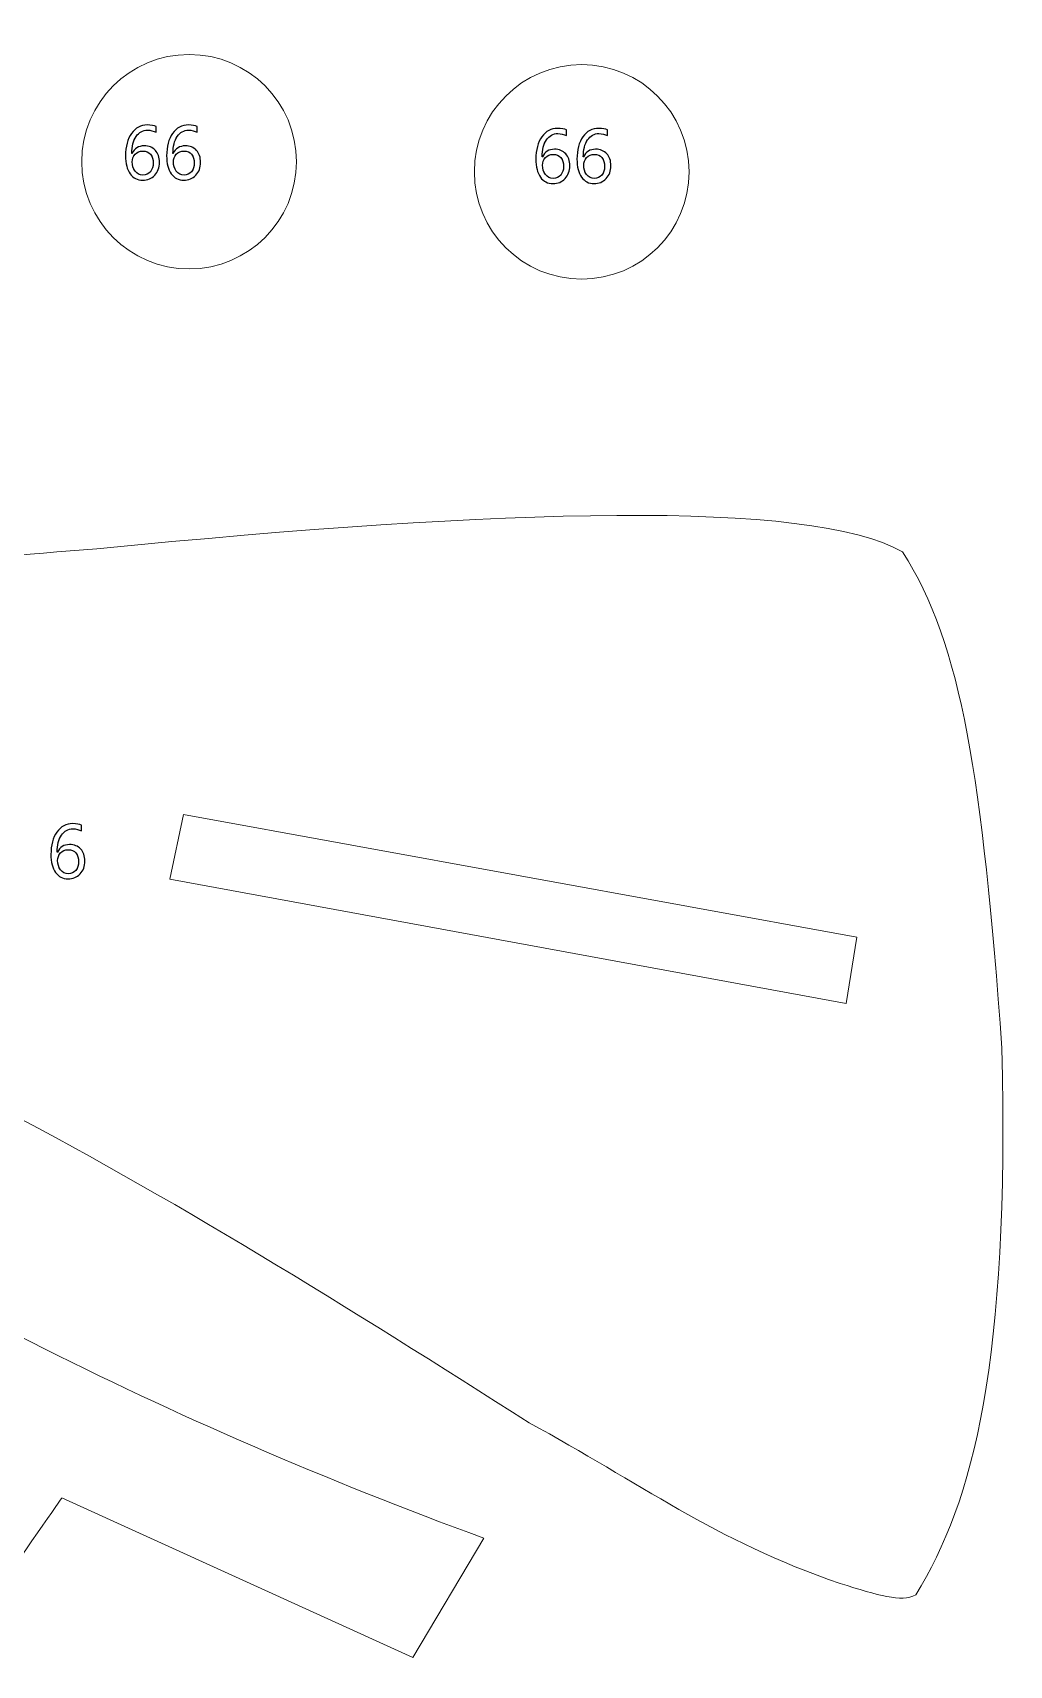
# Model space of a CAD drawing. Header units: centimetres. Extents: x -19.4 to 19.9, y -26.5 to 22.7.
# Drawn here: x 14.24 to 19.66, y -11.9 to -2.84 of the extents above; entities that cross this region are included whole.
import ezdxf

# ---------------------------------------------------------------- set-up
doc = ezdxf.new("R2010")
doc.units = ezdxf.units.CM
doc.header["$MEASUREMENT"] = 0
doc.layers.add('Camada 1', color=7, linetype='Continuous')

msp = doc.modelspace()

# ---------------------------------------------------------------- linework, layer by layer
at = {"layer": 'Camada 1', "color": 7, "lineweight": 9}
for centre in [(15.10721, -3.55628), (17.28577, -3.61282)]:
    msp.add_ellipse(centre, major_axis=(0.5957, 0), ratio=0.9988249, dxfattribs=at)
for points, knots in [([(7.19645, -11.39078), (7.17834, -11.4777), (7.15261, -11.53528), (7.10658, -11.64964), (7.10658, -11.64964), (7.00426, -11.94824), (6.9458, -12.1205), (7.2625, -12.23736), (7.2625, -12.23736), (7.42524, -12.2847), (7.56222, -12.33634), (7.67792, -12.39158), (7.67792, -12.39158), (8.25612, -12.63074), (8.28379, -13.49284), (8.06222, -14.07244), (8.06222, -14.07244), (7.90312, -14.33174), (8.12985, -14.64468), (8.34635, -14.5721), (8.34635, -14.5721), (8.34635, -14.5721), (10.51261, -13.85516), (10.51261, -13.85516), (10.51261, -13.85516), (10.45027, -13.62004), (10.3866, -13.39248), (10.30282, -13.1574), (10.30282, -13.1574), (10.30282, -13.1574), (9.75943, -13.37982), (9.75943, -13.37982), (9.75943, -13.37982), (9.75943, -13.37982), (9.65196, -13.0734), (9.65196, -13.0734), (9.65196, -13.0734), (9.65196, -13.0734), (10.19293, -12.83964), (10.19293, -12.83964), (10.19293, -12.83964), (10.07545, -12.58512), (9.97469, -12.34292), (9.8446, -12.10114), (9.8446, -12.10114), (9.8446, -12.10114), (9.28561, -12.41004), (9.28561, -12.41004), (9.28561, -12.41004), (9.28561, -12.41004), (9.11823, -12.13246), (9.11823, -12.13246), (9.11823, -12.13246), (9.11823, -12.13246), (9.67372, -11.81196), (9.67372, -11.81196), (9.67372, -11.81196), (9.54626, -11.59628), (9.42556, -11.4123), (9.2911, -11.21652), (9.2911, -11.21652), (9.2911, -11.21652), (8.7758, -11.55694), (8.7758, -11.55694), (8.7758, -11.55694), (8.7758, -11.55694), (8.59966, -11.28924), (8.59966, -11.28924), (8.59966, -11.28924), (8.59966, -11.28924), (9.08363, -10.9607), (9.08363, -10.9607), (9.08363, -10.9607), (8.93983, -10.76064), (8.80629, -10.5467), (8.67396, -10.342), (8.67396, -10.342), (8.67396, -10.342), (8.14573, -10.66632), (8.14573, -10.66632), (8.14573, -10.66632), (8.14573, -10.66632), (8.00262, -10.38486), (8.00262, -10.38486), (8.00262, -10.38486), (8.00262, -10.38486), (8.52443, -10.04256), (8.52443, -10.04256), (8.52443, -10.04256), (8.0212, -9.0515), (8.70751, -8.2985), (9.46802, -8.13704), (9.46802, -8.13704), (11.09261, -7.8101), (12.4897, -7.95706), (13.98482, -8.7694), (13.98482, -8.7694), (14.99996, -9.29474), (16.00137, -9.92246), (16.99467, -10.55402), (16.99467, -10.55402), (17.6037, -10.88394), (18.02344, -11.20762), (18.71948, -11.44536), (18.71948, -11.44536), (18.93572, -11.51192), (19.05844, -11.5514), (19.13972, -11.50868), (19.13972, -11.50868), (19.46327, -10.98524), (19.65925, -10.21248), (19.61815, -8.4746), (19.61815, -8.4746), (19.50839, -6.9784), (19.39746, -6.24118), (19.06685, -5.72082), (19.06685, -5.72082), (18.54663, -5.42754), (16.84974, -5.4812), (14.59497, -5.70444), (14.59497, -5.70444), (13.02089, -5.8212), (11.37442, -6.12376), (9.63661, -6.09544), (9.63661, -6.09544), (8.8524, -6.07016), (8.2565, -5.0562), (7.49029, -3.89738), (7.49029, -3.89738), (7.07465, -3.96578), (6.73533, -3.89846), (6.51279, -3.7086), (6.51279, -3.7086), (6.29751, -3.49826), (6.17681, -3.24938), (6.18123, -2.95512), (6.18123, -2.95512), (6.18213, -2.87114), (6.12349, -2.8403), (6.03036, -2.87408), (6.03036, -2.87408), (4.90413, -3.1053), (3.83605, -3.23604), (2.85293, -3.22862), (2.85293, -3.22862), (2.85293, -3.22862), (2.20467, -3.24034), (2.20467, -3.24034), (2.20467, -3.24034), (1.31001, -3.25706), (0.76008, -3.42442), (0.61744, -3.98142), (0.61744, -3.98142), (0.5844, -4.14354), (0.59169, -5.23704), (0.59013, -5.44748), (0.59013, -5.44748), (0.59013, -5.44748), (0.59369, -7.65022), (0.59369, -7.65022), (0.59369, -7.65022), (0.59369, -7.65022), (2.63687, -7.653), (2.63687, -7.653), (2.63687, -7.653), (2.63687, -7.653), (2.63373, -7.97834), (2.63373, -7.97834), (2.63373, -7.97834), (2.63373, -7.97834), (0.59327, -7.98396), (0.59327, -7.98396), (0.59327, -7.98396), (0.59327, -7.98396), (0.6027, -10.72576), (0.6027, -10.72576), (0.6027, -10.72576), (0.6027, -10.72576), (1.1918, -10.78494), (1.1918, -10.78494), (1.1918, -10.78494), (1.1918, -10.78494), (1.47828, -9.17798), (1.47828, -9.17798), (1.47828, -9.17798), (1.47828, -9.17798), (3.30648, -9.44822), (3.30648, -9.44822), (3.30648, -9.44822), (3.30648, -9.44822), (3.00578, -10.99664), (3.00578, -10.99664), (3.00578, -10.99664), (3.00578, -10.99664), (3.96695, -11.09554), (3.96695, -11.09554), (3.96695, -11.09554), (3.97141, -10.7116), (4.01579, -10.34626), (4.11147, -10.00816), (4.11147, -10.00816), (4.24042, -9.56108), (4.39908, -9.2238), (4.63538, -9.14708), (4.63538, -9.14708), (4.63538, -9.14708), (6.56322, -9.14732), (6.56322, -9.14732), (6.56322, -9.14732), (6.70063, -9.15452), (6.76234, -9.3749), (6.71689, -9.719), (6.71689, -9.719), (6.68061, -10.09176), (6.42141, -10.4), (6.28219, -10.7906), (6.28219, -10.7906), (6.19002, -11.04918), (6.21334, -11.09912), (6.41761, -11.09774), (6.41761, -11.09774), (6.41761, -11.09774), (7.05509, -11.09466), (7.05509, -11.09466), (7.05509, -11.09466), (7.14054, -11.12192), (7.21906, -11.23272), (7.19645, -11.39078)], [0, 0, 0, 0, 0.0172414, 0.0172414, 0.0172414, 0.0172414, 0.0344828, 0.0344828, 0.0344828, 0.0344828, 0.0517241, 0.0517241, 0.0517241, 0.0517241, 0.0689655, 0.0689655, 0.0689655, 0.0689655, 0.0862069, 0.0862069, 0.0862069, 0.0862069, 0.1034483, 0.1034483, 0.1034483, 0.1034483, 0.1206897, 0.1206897, 0.1206897, 0.1206897, 0.137931, 0.137931, 0.137931, 0.137931, 0.1551724, 0.1551724, 0.1551724, 0.1551724, 0.1724138, 0.1724138, 0.1724138, 0.1724138, 0.1896552, 0.1896552, 0.1896552, 0.1896552, 0.2068966, 0.2068966, 0.2068966, 0.2068966, 0.2241379, 0.2241379, 0.2241379, 0.2241379, 0.2413793, 0.2413793, 0.2413793, 0.2413793, 0.2586207, 0.2586207, 0.2586207, 0.2586207, 0.2758621, 0.2758621, 0.2758621, 0.2758621, 0.2931034, 0.2931034, 0.2931034, 0.2931035, 0.3103448, 0.3103448, 0.3103448, 0.3103448, 0.3275862, 0.3275862, 0.3275862, 0.3275862, 0.3448276, 0.3448276, 0.3448276, 0.3448276, 0.362069, 0.362069, 0.362069, 0.362069, 0.3793103, 0.3793103, 0.3793103, 0.3793104, 0.3965517, 0.3965517, 0.3965517, 0.3965517, 0.4137931, 0.4137931, 0.4137931, 0.4137931, 0.4310345, 0.4310345, 0.4310345, 0.4310345, 0.4482759, 0.4482759, 0.4482759, 0.4482759, 0.4655172, 0.4655172, 0.4655172, 0.4655173, 0.4827586, 0.4827586, 0.4827586, 0.4827586, 0.5, 0.5, 0.5, 0.5, 0.5172414, 0.5172414, 0.5172414, 0.5172414, 0.5344828, 0.5344828, 0.5344828, 0.5344828, 0.5517241, 0.5517241, 0.5517241, 0.5517241, 0.5689655, 0.5689655, 0.5689655, 0.5689655, 0.5862069, 0.5862069, 0.5862069, 0.5862069, 0.6034483, 0.6034483, 0.6034483, 0.6034483, 0.6206897, 0.6206897, 0.6206897, 0.6206897, 0.637931, 0.637931, 0.637931, 0.637931, 0.6551724, 0.6551724, 0.6551724, 0.6551724, 0.6724138, 0.6724138, 0.6724138, 0.6724138, 0.6896552, 0.6896552, 0.6896552, 0.6896552, 0.7068966, 0.7068966, 0.7068966, 0.7068966, 0.7241379, 0.7241379, 0.7241379, 0.7241379, 0.7413793, 0.7413793, 0.7413793, 0.7413793, 0.7586207, 0.7586207, 0.7586207, 0.7586207, 0.7758621, 0.7758621, 0.7758621, 0.7758621, 0.7931034, 0.7931034, 0.7931034, 0.7931035, 0.8103448, 0.8103448, 0.8103448, 0.8103448, 0.8275862, 0.8275862, 0.8275862, 0.8275862, 0.8448276, 0.8448276, 0.8448276, 0.8448276, 0.862069, 0.862069, 0.862069, 0.862069, 0.8793103, 0.8793103, 0.8793103, 0.8793104, 0.8965517, 0.8965517, 0.8965517, 0.8965517, 0.9137931, 0.9137931, 0.9137931, 0.9137931, 0.9310345, 0.9310345, 0.9310345, 0.9310345, 0.9482759, 0.9482759, 0.9482759, 0.9482759, 0.9655172, 0.9655172, 0.9655172, 0.9655173, 1, 1, 1, 1]), ([(18.81266, -7.85978), (18.81266, -7.85978), (18.75271, -8.227), (18.75271, -8.227), (18.75271, -8.227), (18.75271, -8.227), (14.99983, -7.53738), (14.99983, -7.53738), (14.99983, -7.53738), (14.99983, -7.53738), (15.076, -7.17813), (15.076, -7.17813), (15.076, -7.17813), (15.076, -7.17813), (18.81266, -7.85978), (18.81266, -7.85978)], [0, 0, 0, 0, 0.2, 0.2, 0.2, 0.2, 0.4, 0.4, 0.4, 0.4, 0.6, 0.6, 0.6, 0.6, 1, 1, 1, 1]), ([(9.93121, -10.94648), (9.93121, -10.94648), (11.92697, -8.74734), (11.92697, -8.74734), (11.92697, -8.74734), (13.38951, -9.7434), (14.99683, -10.55588), (16.74211, -11.19342), (16.74211, -11.19342), (16.74211, -11.19342), (16.34909, -11.85574), (16.34909, -11.85574), (16.34909, -11.85574), (16.34909, -11.85574), (14.40107, -10.97), (14.40107, -10.97), (14.40107, -10.97), (14.40107, -10.97), (13.53987, -12.21242), (13.53987, -12.21242), (13.53987, -12.21242), (13.53987, -12.21242), (15.61777, -13.17442), (15.61777, -13.17442), (15.61777, -13.17442), (15.61777, -13.17442), (15.27133, -13.78306), (15.27133, -13.78306), (15.27133, -13.78306), (13.30771, -13.05998), (11.53683, -12.10334), (9.93121, -10.94648)], [0, 0, 0, 0, 0.1111111, 0.1111111, 0.1111111, 0.1111111, 0.2222222, 0.2222222, 0.2222222, 0.2222222, 0.3333333, 0.3333333, 0.3333333, 0.3333333, 0.4444444, 0.4444444, 0.4444444, 0.4444445, 0.5555556, 0.5555556, 0.5555556, 0.5555556, 0.6666667, 0.6666667, 0.6666667, 0.6666667, 0.7777778, 0.7777778, 0.7777778, 0.7777778, 1, 1, 1, 1])]:
    msp.add_open_spline(points, degree=3, knots=knots, dxfattribs=at)
at = {"layer": 'Camada 1', "color": 7}
for points, knots in [([(14.92447, -3.36093), (14.92447, -3.36093), (14.92447, -3.39303), (14.92447, -3.39303), (14.92447, -3.39303), (14.90916, -3.3852), (14.89308, -3.38125), (14.87614, -3.38125), (14.87614, -3.38125), (14.84989, -3.38125), (14.82887, -3.39296), (14.81306, -3.41639), (14.81306, -3.41639), (14.79733, -3.43981), (14.78943, -3.47121), (14.78943, -3.51051), (14.78943, -3.51051), (14.78943, -3.51051), (14.79027, -3.51051), (14.79027, -3.51051), (14.79027, -3.51051), (14.80403, -3.4825), (14.82661, -3.46846), (14.85801, -3.46846), (14.85801, -3.46846), (14.8839, -3.46846), (14.90443, -3.47678), (14.91975, -3.49336), (14.91975, -3.49336), (14.93506, -3.51001), (14.94268, -3.53224), (14.94268, -3.56011), (14.94268, -3.56011), (14.94268, -3.58918), (14.93393, -3.61296), (14.91643, -3.63137), (14.91643, -3.63137), (14.89893, -3.64979), (14.87671, -3.65896), (14.84975, -3.65896), (14.84975, -3.65896), (14.81998, -3.65896), (14.79662, -3.64711), (14.77969, -3.6234), (14.77969, -3.6234), (14.76276, -3.59969), (14.75429, -3.56639), (14.75429, -3.52349), (14.75429, -3.52349), (14.75429, -3.47149), (14.76537, -3.43), (14.78752, -3.39903), (14.78752, -3.39903), (14.80968, -3.36798), (14.83896, -3.35246), (14.8753, -3.35246), (14.8753, -3.35246), (14.89597, -3.35246), (14.91234, -3.35528), (14.92447, -3.36093)], [0, 0, 0, 0, 0.0625, 0.0625, 0.0625, 0.0625, 0.125, 0.125, 0.125, 0.125, 0.1875, 0.1875, 0.1875, 0.1875, 0.25, 0.25, 0.25, 0.25, 0.3125, 0.3125, 0.3125, 0.3125, 0.375, 0.375, 0.375, 0.375, 0.4375, 0.4375, 0.4375, 0.4375, 0.5, 0.5, 0.5, 0.5, 0.5625, 0.5625, 0.5625, 0.5625, 0.625, 0.625, 0.625, 0.625, 0.6875, 0.6875, 0.6875, 0.6875, 0.75, 0.75, 0.75, 0.75, 0.8125, 0.8125, 0.8125, 0.8125, 0.875, 0.875, 0.875, 0.875, 1, 1, 1, 1]), ([(15.15265, -3.36093), (15.15265, -3.36093), (15.15265, -3.39303), (15.15265, -3.39303), (15.15265, -3.39303), (15.13734, -3.3852), (15.12126, -3.38125), (15.10432, -3.38125), (15.10432, -3.38125), (15.07807, -3.38125), (15.05705, -3.39296), (15.04124, -3.41639), (15.04124, -3.41639), (15.02551, -3.43981), (15.01761, -3.47121), (15.01761, -3.51051), (15.01761, -3.51051), (15.01761, -3.51051), (15.01845, -3.51051), (15.01845, -3.51051), (15.01845, -3.51051), (15.03221, -3.4825), (15.05479, -3.46846), (15.08619, -3.46846), (15.08619, -3.46846), (15.11208, -3.46846), (15.13261, -3.47678), (15.14793, -3.49336), (15.14793, -3.49336), (15.16324, -3.51001), (15.17086, -3.53224), (15.17086, -3.56011), (15.17086, -3.56011), (15.17086, -3.58918), (15.16211, -3.61296), (15.14461, -3.63137), (15.14461, -3.63137), (15.12711, -3.64979), (15.10489, -3.65896), (15.07793, -3.65896), (15.07793, -3.65896), (15.04816, -3.65896), (15.0248, -3.64711), (15.00787, -3.6234), (15.00787, -3.6234), (14.99094, -3.59969), (14.98247, -3.56639), (14.98247, -3.52349), (14.98247, -3.52349), (14.98247, -3.47149), (14.99355, -3.43), (15.0157, -3.39903), (15.0157, -3.39903), (15.03786, -3.36798), (15.06714, -3.35246), (15.10348, -3.35246), (15.10348, -3.35246), (15.12415, -3.35246), (15.14052, -3.35528), (15.15265, -3.36093)], [0, 0, 0, 0, 0.0625, 0.0625, 0.0625, 0.0625, 0.125, 0.125, 0.125, 0.125, 0.1875, 0.1875, 0.1875, 0.1875, 0.25, 0.25, 0.25, 0.25, 0.3125, 0.3125, 0.3125, 0.3125, 0.375, 0.375, 0.375, 0.375, 0.4375, 0.4375, 0.4375, 0.4375, 0.5, 0.5, 0.5, 0.5, 0.5625, 0.5625, 0.5625, 0.5625, 0.625, 0.625, 0.625, 0.625, 0.6875, 0.6875, 0.6875, 0.6875, 0.75, 0.75, 0.75, 0.75, 0.8125, 0.8125, 0.8125, 0.8125, 0.875, 0.875, 0.875, 0.875, 1, 1, 1, 1]), ([(17.20169, -3.37975), (17.20169, -3.37975), (17.20169, -3.41185), (17.20169, -3.41185), (17.20169, -3.41185), (17.18638, -3.40402), (17.1703, -3.40007), (17.15336, -3.40007), (17.15336, -3.40007), (17.12711, -3.40007), (17.10609, -3.41178), (17.09028, -3.43521), (17.09028, -3.43521), (17.07455, -3.45863), (17.06665, -3.49003), (17.06665, -3.52933), (17.06665, -3.52933), (17.06665, -3.52933), (17.06749, -3.52933), (17.06749, -3.52933), (17.06749, -3.52933), (17.08125, -3.50132), (17.10383, -3.48728), (17.13523, -3.48728), (17.13523, -3.48728), (17.16112, -3.48728), (17.18165, -3.4956), (17.19697, -3.51218), (17.19697, -3.51218), (17.21228, -3.52883), (17.2199, -3.55106), (17.2199, -3.57893), (17.2199, -3.57893), (17.2199, -3.608), (17.21115, -3.63178), (17.19365, -3.65019), (17.19365, -3.65019), (17.17615, -3.66861), (17.15393, -3.67778), (17.12697, -3.67778), (17.12697, -3.67778), (17.0972, -3.67778), (17.07384, -3.66593), (17.05691, -3.64222), (17.05691, -3.64222), (17.03998, -3.61851), (17.03151, -3.58521), (17.03151, -3.54231), (17.03151, -3.54231), (17.03151, -3.49031), (17.04259, -3.44882), (17.06474, -3.41785), (17.06474, -3.41785), (17.0869, -3.3868), (17.11618, -3.37128), (17.15252, -3.37128), (17.15252, -3.37128), (17.17319, -3.37128), (17.18956, -3.3741), (17.20169, -3.37975)], [0, 0, 0, 0, 0.0625, 0.0625, 0.0625, 0.0625, 0.125, 0.125, 0.125, 0.125, 0.1875, 0.1875, 0.1875, 0.1875, 0.25, 0.25, 0.25, 0.25, 0.3125, 0.3125, 0.3125, 0.3125, 0.375, 0.375, 0.375, 0.375, 0.4375, 0.4375, 0.4375, 0.4375, 0.5, 0.5, 0.5, 0.5, 0.5625, 0.5625, 0.5625, 0.5625, 0.625, 0.625, 0.625, 0.625, 0.6875, 0.6875, 0.6875, 0.6875, 0.75, 0.75, 0.75, 0.75, 0.8125, 0.8125, 0.8125, 0.8125, 0.875, 0.875, 0.875, 0.875, 1, 1, 1, 1]), ([(17.42987, -3.37975), (17.42987, -3.37975), (17.42987, -3.41185), (17.42987, -3.41185), (17.42987, -3.41185), (17.41456, -3.40402), (17.39848, -3.40007), (17.38154, -3.40007), (17.38154, -3.40007), (17.35529, -3.40007), (17.33427, -3.41178), (17.31846, -3.43521), (17.31846, -3.43521), (17.30273, -3.45863), (17.29483, -3.49003), (17.29483, -3.52933), (17.29483, -3.52933), (17.29483, -3.52933), (17.29567, -3.52933), (17.29567, -3.52933), (17.29567, -3.52933), (17.30943, -3.50132), (17.33201, -3.48728), (17.36341, -3.48728), (17.36341, -3.48728), (17.3893, -3.48728), (17.40983, -3.4956), (17.42515, -3.51218), (17.42515, -3.51218), (17.44046, -3.52883), (17.44808, -3.55106), (17.44808, -3.57893), (17.44808, -3.57893), (17.44808, -3.608), (17.43933, -3.63178), (17.42183, -3.65019), (17.42183, -3.65019), (17.40433, -3.66861), (17.38211, -3.67778), (17.35515, -3.67778), (17.35515, -3.67778), (17.32538, -3.67778), (17.30202, -3.66593), (17.28509, -3.64222), (17.28509, -3.64222), (17.26816, -3.61851), (17.25969, -3.58521), (17.25969, -3.54231), (17.25969, -3.54231), (17.25969, -3.49031), (17.27077, -3.44882), (17.29292, -3.41785), (17.29292, -3.41785), (17.31508, -3.3868), (17.34436, -3.37128), (17.3807, -3.37128), (17.3807, -3.37128), (17.40137, -3.37128), (17.41774, -3.3741), (17.42987, -3.37975)], [0, 0, 0, 0, 0.0625, 0.0625, 0.0625, 0.0625, 0.125, 0.125, 0.125, 0.125, 0.1875, 0.1875, 0.1875, 0.1875, 0.25, 0.25, 0.25, 0.25, 0.3125, 0.3125, 0.3125, 0.3125, 0.375, 0.375, 0.375, 0.375, 0.4375, 0.4375, 0.4375, 0.4375, 0.5, 0.5, 0.5, 0.5, 0.5625, 0.5625, 0.5625, 0.5625, 0.625, 0.625, 0.625, 0.625, 0.6875, 0.6875, 0.6875, 0.6875, 0.75, 0.75, 0.75, 0.75, 0.8125, 0.8125, 0.8125, 0.8125, 0.875, 0.875, 0.875, 0.875, 1, 1, 1, 1]), ([(14.85046, -3.49724), (14.83296, -3.49724), (14.81878, -3.50317), (14.80791, -3.51502), (14.80791, -3.51502), (14.79698, -3.52695), (14.79154, -3.54092), (14.79154, -3.55708), (14.79154, -3.55708), (14.79154, -3.5774), (14.79698, -3.59468), (14.80777, -3.60908), (14.80777, -3.60908), (14.81857, -3.6234), (14.83296, -3.6306), (14.85088, -3.6306), (14.85088, -3.6306), (14.86796, -3.6306), (14.88179, -3.62432), (14.89223, -3.61183), (14.89223, -3.61183), (14.90274, -3.59934), (14.90796, -3.58354), (14.90796, -3.56434), (14.90796, -3.56434), (14.90796, -3.54332), (14.90295, -3.52695), (14.89286, -3.51502), (14.89286, -3.51502), (14.88277, -3.50317), (14.86866, -3.49724), (14.85046, -3.49724)], [0, 0, 0, 0, 0.1111111, 0.1111111, 0.1111111, 0.1111111, 0.2222222, 0.2222222, 0.2222222, 0.2222222, 0.3333333, 0.3333333, 0.3333333, 0.3333333, 0.4444444, 0.4444444, 0.4444444, 0.4444445, 0.5555556, 0.5555556, 0.5555556, 0.5555556, 0.6666667, 0.6666667, 0.6666667, 0.6666667, 0.7777778, 0.7777778, 0.7777778, 0.7777778, 1, 1, 1, 1]), ([(15.07864, -3.49724), (15.06114, -3.49724), (15.04696, -3.50317), (15.03609, -3.51502), (15.03609, -3.51502), (15.02516, -3.52695), (15.01972, -3.54092), (15.01972, -3.55708), (15.01972, -3.55708), (15.01972, -3.5774), (15.02516, -3.59468), (15.03595, -3.60908), (15.03595, -3.60908), (15.04675, -3.6234), (15.06114, -3.6306), (15.07906, -3.6306), (15.07906, -3.6306), (15.09614, -3.6306), (15.10997, -3.62432), (15.12041, -3.61183), (15.12041, -3.61183), (15.13092, -3.59934), (15.13614, -3.58354), (15.13614, -3.56434), (15.13614, -3.56434), (15.13614, -3.54332), (15.13113, -3.52695), (15.12104, -3.51502), (15.12104, -3.51502), (15.11095, -3.50317), (15.09684, -3.49724), (15.07864, -3.49724)], [0, 0, 0, 0, 0.1111111, 0.1111111, 0.1111111, 0.1111111, 0.2222222, 0.2222222, 0.2222222, 0.2222222, 0.3333333, 0.3333333, 0.3333333, 0.3333333, 0.4444444, 0.4444444, 0.4444444, 0.4444445, 0.5555556, 0.5555556, 0.5555556, 0.5555556, 0.6666667, 0.6666667, 0.6666667, 0.6666667, 0.7777778, 0.7777778, 0.7777778, 0.7777778, 1, 1, 1, 1]), ([(17.12768, -3.51606), (17.11018, -3.51606), (17.096, -3.52199), (17.08513, -3.53384), (17.08513, -3.53384), (17.0742, -3.54577), (17.06876, -3.55974), (17.06876, -3.5759), (17.06876, -3.5759), (17.06876, -3.59622), (17.0742, -3.6135), (17.08499, -3.6279), (17.08499, -3.6279), (17.09579, -3.64222), (17.11018, -3.64942), (17.1281, -3.64942), (17.1281, -3.64942), (17.14518, -3.64942), (17.15901, -3.64314), (17.16945, -3.63065), (17.16945, -3.63065), (17.17996, -3.61816), (17.18518, -3.60236), (17.18518, -3.58316), (17.18518, -3.58316), (17.18518, -3.56214), (17.18017, -3.54577), (17.17008, -3.53384), (17.17008, -3.53384), (17.15999, -3.52199), (17.14588, -3.51606), (17.12768, -3.51606)], [0, 0, 0, 0, 0.1111111, 0.1111111, 0.1111111, 0.1111111, 0.2222222, 0.2222222, 0.2222222, 0.2222222, 0.3333333, 0.3333333, 0.3333333, 0.3333333, 0.4444444, 0.4444444, 0.4444444, 0.4444445, 0.5555556, 0.5555556, 0.5555556, 0.5555556, 0.6666667, 0.6666667, 0.6666667, 0.6666667, 0.7777778, 0.7777778, 0.7777778, 0.7777778, 1, 1, 1, 1]), ([(17.35586, -3.51606), (17.33836, -3.51606), (17.32418, -3.52199), (17.31331, -3.53384), (17.31331, -3.53384), (17.30238, -3.54577), (17.29694, -3.55974), (17.29694, -3.5759), (17.29694, -3.5759), (17.29694, -3.59622), (17.30238, -3.6135), (17.31317, -3.6279), (17.31317, -3.6279), (17.32397, -3.64222), (17.33836, -3.64942), (17.35628, -3.64942), (17.35628, -3.64942), (17.37336, -3.64942), (17.38719, -3.64314), (17.39763, -3.63065), (17.39763, -3.63065), (17.40814, -3.61816), (17.41336, -3.60236), (17.41336, -3.58316), (17.41336, -3.58316), (17.41336, -3.56214), (17.40835, -3.54577), (17.39826, -3.53384), (17.39826, -3.53384), (17.38817, -3.52199), (17.37406, -3.51606), (17.35586, -3.51606)], [0, 0, 0, 0, 0.1111111, 0.1111111, 0.1111111, 0.1111111, 0.2222222, 0.2222222, 0.2222222, 0.2222222, 0.3333333, 0.3333333, 0.3333333, 0.3333333, 0.4444444, 0.4444444, 0.4444444, 0.4444445, 0.5555556, 0.5555556, 0.5555556, 0.5555556, 0.6666667, 0.6666667, 0.6666667, 0.6666667, 0.7777778, 0.7777778, 0.7777778, 0.7777778, 1, 1, 1, 1]), ([(14.51043, -7.23785), (14.51043, -7.23785), (14.51043, -7.26995), (14.51043, -7.26995), (14.51043, -7.26995), (14.49512, -7.26212), (14.47904, -7.25817), (14.4621, -7.25817), (14.4621, -7.25817), (14.43585, -7.25817), (14.41483, -7.26988), (14.39902, -7.29331), (14.39902, -7.29331), (14.38329, -7.31673), (14.37539, -7.34813), (14.37539, -7.38743), (14.37539, -7.38743), (14.37539, -7.38743), (14.37623, -7.38743), (14.37623, -7.38743), (14.37623, -7.38743), (14.38999, -7.35942), (14.41257, -7.34538), (14.44397, -7.34538), (14.44397, -7.34538), (14.46986, -7.34538), (14.49039, -7.3537), (14.50571, -7.37028), (14.50571, -7.37028), (14.52102, -7.38693), (14.52864, -7.40916), (14.52864, -7.43703), (14.52864, -7.43703), (14.52864, -7.4661), (14.51989, -7.48988), (14.50239, -7.50829), (14.50239, -7.50829), (14.48489, -7.52671), (14.46267, -7.53588), (14.43571, -7.53588), (14.43571, -7.53588), (14.40594, -7.53588), (14.38258, -7.52403), (14.36565, -7.50032), (14.36565, -7.50032), (14.34872, -7.47661), (14.34025, -7.44331), (14.34025, -7.40041), (14.34025, -7.40041), (14.34025, -7.34841), (14.35133, -7.30692), (14.37348, -7.27595), (14.37348, -7.27595), (14.39564, -7.2449), (14.42492, -7.22938), (14.46126, -7.22938), (14.46126, -7.22938), (14.48193, -7.22938), (14.4983, -7.2322), (14.51043, -7.23785)], [0, 0, 0, 0, 0.0625, 0.0625, 0.0625, 0.0625, 0.125, 0.125, 0.125, 0.125, 0.1875, 0.1875, 0.1875, 0.1875, 0.25, 0.25, 0.25, 0.25, 0.3125, 0.3125, 0.3125, 0.3125, 0.375, 0.375, 0.375, 0.375, 0.4375, 0.4375, 0.4375, 0.4375, 0.5, 0.5, 0.5, 0.5, 0.5625, 0.5625, 0.5625, 0.5625, 0.625, 0.625, 0.625, 0.625, 0.6875, 0.6875, 0.6875, 0.6875, 0.75, 0.75, 0.75, 0.75, 0.8125, 0.8125, 0.8125, 0.8125, 0.875, 0.875, 0.875, 0.875, 1, 1, 1, 1]), ([(14.43642, -7.37416), (14.41892, -7.37416), (14.40474, -7.38009), (14.39387, -7.39194), (14.39387, -7.39194), (14.38294, -7.40387), (14.3775, -7.41784), (14.3775, -7.434), (14.3775, -7.434), (14.3775, -7.45432), (14.38294, -7.4716), (14.39373, -7.486), (14.39373, -7.486), (14.40453, -7.50032), (14.41892, -7.50752), (14.43684, -7.50752), (14.43684, -7.50752), (14.45392, -7.50752), (14.46775, -7.50124), (14.47819, -7.48875), (14.47819, -7.48875), (14.4887, -7.47626), (14.49392, -7.46046), (14.49392, -7.44126), (14.49392, -7.44126), (14.49392, -7.42024), (14.48891, -7.40387), (14.47882, -7.39194), (14.47882, -7.39194), (14.46873, -7.38009), (14.45462, -7.37416), (14.43642, -7.37416)], [0, 0, 0, 0, 0.1111111, 0.1111111, 0.1111111, 0.1111111, 0.2222222, 0.2222222, 0.2222222, 0.2222222, 0.3333333, 0.3333333, 0.3333333, 0.3333333, 0.4444444, 0.4444444, 0.4444444, 0.4444445, 0.5555556, 0.5555556, 0.5555556, 0.5555556, 0.6666667, 0.6666667, 0.6666667, 0.6666667, 0.7777778, 0.7777778, 0.7777778, 0.7777778, 1, 1, 1, 1])]:
    msp.add_open_spline(points, degree=3, knots=knots, dxfattribs=at)
at = {"layer": 'Camada 1', "color": 250, "lineweight": 9}
for points, knots in [([(14.92447, -3.36093), (14.92447, -3.36093), (14.92447, -3.39303), (14.92447, -3.39303), (14.92447, -3.39303), (14.90916, -3.3852), (14.89308, -3.38125), (14.87614, -3.38125), (14.87614, -3.38125), (14.84989, -3.38125), (14.82887, -3.39296), (14.81306, -3.41639), (14.81306, -3.41639), (14.79733, -3.43981), (14.78943, -3.47121), (14.78943, -3.51051), (14.78943, -3.51051), (14.78943, -3.51051), (14.79027, -3.51051), (14.79027, -3.51051), (14.79027, -3.51051), (14.80403, -3.4825), (14.82661, -3.46846), (14.85801, -3.46846), (14.85801, -3.46846), (14.8839, -3.46846), (14.90443, -3.47678), (14.91975, -3.49336), (14.91975, -3.49336), (14.93506, -3.51001), (14.94268, -3.53224), (14.94268, -3.56011), (14.94268, -3.56011), (14.94268, -3.58918), (14.93393, -3.61296), (14.91643, -3.63137), (14.91643, -3.63137), (14.89893, -3.64979), (14.87671, -3.65896), (14.84975, -3.65896), (14.84975, -3.65896), (14.81998, -3.65896), (14.79662, -3.64711), (14.77969, -3.6234), (14.77969, -3.6234), (14.76276, -3.59969), (14.75429, -3.56639), (14.75429, -3.52349), (14.75429, -3.52349), (14.75429, -3.47149), (14.76537, -3.43), (14.78752, -3.39903), (14.78752, -3.39903), (14.80968, -3.36798), (14.83896, -3.35246), (14.8753, -3.35246), (14.8753, -3.35246), (14.89597, -3.35246), (14.91234, -3.35528), (14.92447, -3.36093)], [0, 0, 0, 0, 0.0625, 0.0625, 0.0625, 0.0625, 0.125, 0.125, 0.125, 0.125, 0.1875, 0.1875, 0.1875, 0.1875, 0.25, 0.25, 0.25, 0.25, 0.3125, 0.3125, 0.3125, 0.3125, 0.375, 0.375, 0.375, 0.375, 0.4375, 0.4375, 0.4375, 0.4375, 0.5, 0.5, 0.5, 0.5, 0.5625, 0.5625, 0.5625, 0.5625, 0.625, 0.625, 0.625, 0.625, 0.6875, 0.6875, 0.6875, 0.6875, 0.75, 0.75, 0.75, 0.75, 0.8125, 0.8125, 0.8125, 0.8125, 0.875, 0.875, 0.875, 0.875, 1, 1, 1, 1]), ([(15.15265, -3.36093), (15.15265, -3.36093), (15.15265, -3.39303), (15.15265, -3.39303), (15.15265, -3.39303), (15.13734, -3.3852), (15.12126, -3.38125), (15.10432, -3.38125), (15.10432, -3.38125), (15.07807, -3.38125), (15.05705, -3.39296), (15.04124, -3.41639), (15.04124, -3.41639), (15.02551, -3.43981), (15.01761, -3.47121), (15.01761, -3.51051), (15.01761, -3.51051), (15.01761, -3.51051), (15.01845, -3.51051), (15.01845, -3.51051), (15.01845, -3.51051), (15.03221, -3.4825), (15.05479, -3.46846), (15.08619, -3.46846), (15.08619, -3.46846), (15.11208, -3.46846), (15.13261, -3.47678), (15.14793, -3.49336), (15.14793, -3.49336), (15.16324, -3.51001), (15.17086, -3.53224), (15.17086, -3.56011), (15.17086, -3.56011), (15.17086, -3.58918), (15.16211, -3.61296), (15.14461, -3.63137), (15.14461, -3.63137), (15.12711, -3.64979), (15.10489, -3.65896), (15.07793, -3.65896), (15.07793, -3.65896), (15.04816, -3.65896), (15.0248, -3.64711), (15.00787, -3.6234), (15.00787, -3.6234), (14.99094, -3.59969), (14.98247, -3.56639), (14.98247, -3.52349), (14.98247, -3.52349), (14.98247, -3.47149), (14.99355, -3.43), (15.0157, -3.39903), (15.0157, -3.39903), (15.03786, -3.36798), (15.06714, -3.35246), (15.10348, -3.35246), (15.10348, -3.35246), (15.12415, -3.35246), (15.14052, -3.35528), (15.15265, -3.36093)], [0, 0, 0, 0, 0.0625, 0.0625, 0.0625, 0.0625, 0.125, 0.125, 0.125, 0.125, 0.1875, 0.1875, 0.1875, 0.1875, 0.25, 0.25, 0.25, 0.25, 0.3125, 0.3125, 0.3125, 0.3125, 0.375, 0.375, 0.375, 0.375, 0.4375, 0.4375, 0.4375, 0.4375, 0.5, 0.5, 0.5, 0.5, 0.5625, 0.5625, 0.5625, 0.5625, 0.625, 0.625, 0.625, 0.625, 0.6875, 0.6875, 0.6875, 0.6875, 0.75, 0.75, 0.75, 0.75, 0.8125, 0.8125, 0.8125, 0.8125, 0.875, 0.875, 0.875, 0.875, 1, 1, 1, 1]), ([(17.20169, -3.37975), (17.20169, -3.37975), (17.20169, -3.41185), (17.20169, -3.41185), (17.20169, -3.41185), (17.18638, -3.40402), (17.1703, -3.40007), (17.15336, -3.40007), (17.15336, -3.40007), (17.12711, -3.40007), (17.10609, -3.41178), (17.09028, -3.43521), (17.09028, -3.43521), (17.07455, -3.45863), (17.06665, -3.49003), (17.06665, -3.52933), (17.06665, -3.52933), (17.06665, -3.52933), (17.06749, -3.52933), (17.06749, -3.52933), (17.06749, -3.52933), (17.08125, -3.50132), (17.10383, -3.48728), (17.13523, -3.48728), (17.13523, -3.48728), (17.16112, -3.48728), (17.18165, -3.4956), (17.19697, -3.51218), (17.19697, -3.51218), (17.21228, -3.52883), (17.2199, -3.55106), (17.2199, -3.57893), (17.2199, -3.57893), (17.2199, -3.608), (17.21115, -3.63178), (17.19365, -3.65019), (17.19365, -3.65019), (17.17615, -3.66861), (17.15393, -3.67778), (17.12697, -3.67778), (17.12697, -3.67778), (17.0972, -3.67778), (17.07384, -3.66593), (17.05691, -3.64222), (17.05691, -3.64222), (17.03998, -3.61851), (17.03151, -3.58521), (17.03151, -3.54231), (17.03151, -3.54231), (17.03151, -3.49031), (17.04259, -3.44882), (17.06474, -3.41785), (17.06474, -3.41785), (17.0869, -3.3868), (17.11618, -3.37128), (17.15252, -3.37128), (17.15252, -3.37128), (17.17319, -3.37128), (17.18956, -3.3741), (17.20169, -3.37975)], [0, 0, 0, 0, 0.0625, 0.0625, 0.0625, 0.0625, 0.125, 0.125, 0.125, 0.125, 0.1875, 0.1875, 0.1875, 0.1875, 0.25, 0.25, 0.25, 0.25, 0.3125, 0.3125, 0.3125, 0.3125, 0.375, 0.375, 0.375, 0.375, 0.4375, 0.4375, 0.4375, 0.4375, 0.5, 0.5, 0.5, 0.5, 0.5625, 0.5625, 0.5625, 0.5625, 0.625, 0.625, 0.625, 0.625, 0.6875, 0.6875, 0.6875, 0.6875, 0.75, 0.75, 0.75, 0.75, 0.8125, 0.8125, 0.8125, 0.8125, 0.875, 0.875, 0.875, 0.875, 1, 1, 1, 1]), ([(17.42987, -3.37975), (17.42987, -3.37975), (17.42987, -3.41185), (17.42987, -3.41185), (17.42987, -3.41185), (17.41456, -3.40402), (17.39848, -3.40007), (17.38154, -3.40007), (17.38154, -3.40007), (17.35529, -3.40007), (17.33427, -3.41178), (17.31846, -3.43521), (17.31846, -3.43521), (17.30273, -3.45863), (17.29483, -3.49003), (17.29483, -3.52933), (17.29483, -3.52933), (17.29483, -3.52933), (17.29567, -3.52933), (17.29567, -3.52933), (17.29567, -3.52933), (17.30943, -3.50132), (17.33201, -3.48728), (17.36341, -3.48728), (17.36341, -3.48728), (17.3893, -3.48728), (17.40983, -3.4956), (17.42515, -3.51218), (17.42515, -3.51218), (17.44046, -3.52883), (17.44808, -3.55106), (17.44808, -3.57893), (17.44808, -3.57893), (17.44808, -3.608), (17.43933, -3.63178), (17.42183, -3.65019), (17.42183, -3.65019), (17.40433, -3.66861), (17.38211, -3.67778), (17.35515, -3.67778), (17.35515, -3.67778), (17.32538, -3.67778), (17.30202, -3.66593), (17.28509, -3.64222), (17.28509, -3.64222), (17.26816, -3.61851), (17.25969, -3.58521), (17.25969, -3.54231), (17.25969, -3.54231), (17.25969, -3.49031), (17.27077, -3.44882), (17.29292, -3.41785), (17.29292, -3.41785), (17.31508, -3.3868), (17.34436, -3.37128), (17.3807, -3.37128), (17.3807, -3.37128), (17.40137, -3.37128), (17.41774, -3.3741), (17.42987, -3.37975)], [0, 0, 0, 0, 0.0625, 0.0625, 0.0625, 0.0625, 0.125, 0.125, 0.125, 0.125, 0.1875, 0.1875, 0.1875, 0.1875, 0.25, 0.25, 0.25, 0.25, 0.3125, 0.3125, 0.3125, 0.3125, 0.375, 0.375, 0.375, 0.375, 0.4375, 0.4375, 0.4375, 0.4375, 0.5, 0.5, 0.5, 0.5, 0.5625, 0.5625, 0.5625, 0.5625, 0.625, 0.625, 0.625, 0.625, 0.6875, 0.6875, 0.6875, 0.6875, 0.75, 0.75, 0.75, 0.75, 0.8125, 0.8125, 0.8125, 0.8125, 0.875, 0.875, 0.875, 0.875, 1, 1, 1, 1]), ([(14.85046, -3.49724), (14.83296, -3.49724), (14.81878, -3.50317), (14.80791, -3.51502), (14.80791, -3.51502), (14.79698, -3.52695), (14.79154, -3.54092), (14.79154, -3.55708), (14.79154, -3.55708), (14.79154, -3.5774), (14.79698, -3.59468), (14.80777, -3.60908), (14.80777, -3.60908), (14.81857, -3.6234), (14.83296, -3.6306), (14.85088, -3.6306), (14.85088, -3.6306), (14.86796, -3.6306), (14.88179, -3.62432), (14.89223, -3.61183), (14.89223, -3.61183), (14.90274, -3.59934), (14.90796, -3.58354), (14.90796, -3.56434), (14.90796, -3.56434), (14.90796, -3.54332), (14.90295, -3.52695), (14.89286, -3.51502), (14.89286, -3.51502), (14.88277, -3.50317), (14.86866, -3.49724), (14.85046, -3.49724)], [0, 0, 0, 0, 0.1111111, 0.1111111, 0.1111111, 0.1111111, 0.2222222, 0.2222222, 0.2222222, 0.2222222, 0.3333333, 0.3333333, 0.3333333, 0.3333333, 0.4444444, 0.4444444, 0.4444444, 0.4444445, 0.5555556, 0.5555556, 0.5555556, 0.5555556, 0.6666667, 0.6666667, 0.6666667, 0.6666667, 0.7777778, 0.7777778, 0.7777778, 0.7777778, 1, 1, 1, 1]), ([(15.07864, -3.49724), (15.06114, -3.49724), (15.04696, -3.50317), (15.03609, -3.51502), (15.03609, -3.51502), (15.02516, -3.52695), (15.01972, -3.54092), (15.01972, -3.55708), (15.01972, -3.55708), (15.01972, -3.5774), (15.02516, -3.59468), (15.03595, -3.60908), (15.03595, -3.60908), (15.04675, -3.6234), (15.06114, -3.6306), (15.07906, -3.6306), (15.07906, -3.6306), (15.09614, -3.6306), (15.10997, -3.62432), (15.12041, -3.61183), (15.12041, -3.61183), (15.13092, -3.59934), (15.13614, -3.58354), (15.13614, -3.56434), (15.13614, -3.56434), (15.13614, -3.54332), (15.13113, -3.52695), (15.12104, -3.51502), (15.12104, -3.51502), (15.11095, -3.50317), (15.09684, -3.49724), (15.07864, -3.49724)], [0, 0, 0, 0, 0.1111111, 0.1111111, 0.1111111, 0.1111111, 0.2222222, 0.2222222, 0.2222222, 0.2222222, 0.3333333, 0.3333333, 0.3333333, 0.3333333, 0.4444444, 0.4444444, 0.4444444, 0.4444445, 0.5555556, 0.5555556, 0.5555556, 0.5555556, 0.6666667, 0.6666667, 0.6666667, 0.6666667, 0.7777778, 0.7777778, 0.7777778, 0.7777778, 1, 1, 1, 1]), ([(17.12768, -3.51606), (17.11018, -3.51606), (17.096, -3.52199), (17.08513, -3.53384), (17.08513, -3.53384), (17.0742, -3.54577), (17.06876, -3.55974), (17.06876, -3.5759), (17.06876, -3.5759), (17.06876, -3.59622), (17.0742, -3.6135), (17.08499, -3.6279), (17.08499, -3.6279), (17.09579, -3.64222), (17.11018, -3.64942), (17.1281, -3.64942), (17.1281, -3.64942), (17.14518, -3.64942), (17.15901, -3.64314), (17.16945, -3.63065), (17.16945, -3.63065), (17.17996, -3.61816), (17.18518, -3.60236), (17.18518, -3.58316), (17.18518, -3.58316), (17.18518, -3.56214), (17.18017, -3.54577), (17.17008, -3.53384), (17.17008, -3.53384), (17.15999, -3.52199), (17.14588, -3.51606), (17.12768, -3.51606)], [0, 0, 0, 0, 0.1111111, 0.1111111, 0.1111111, 0.1111111, 0.2222222, 0.2222222, 0.2222222, 0.2222222, 0.3333333, 0.3333333, 0.3333333, 0.3333333, 0.4444444, 0.4444444, 0.4444444, 0.4444445, 0.5555556, 0.5555556, 0.5555556, 0.5555556, 0.6666667, 0.6666667, 0.6666667, 0.6666667, 0.7777778, 0.7777778, 0.7777778, 0.7777778, 1, 1, 1, 1]), ([(17.35586, -3.51606), (17.33836, -3.51606), (17.32418, -3.52199), (17.31331, -3.53384), (17.31331, -3.53384), (17.30238, -3.54577), (17.29694, -3.55974), (17.29694, -3.5759), (17.29694, -3.5759), (17.29694, -3.59622), (17.30238, -3.6135), (17.31317, -3.6279), (17.31317, -3.6279), (17.32397, -3.64222), (17.33836, -3.64942), (17.35628, -3.64942), (17.35628, -3.64942), (17.37336, -3.64942), (17.38719, -3.64314), (17.39763, -3.63065), (17.39763, -3.63065), (17.40814, -3.61816), (17.41336, -3.60236), (17.41336, -3.58316), (17.41336, -3.58316), (17.41336, -3.56214), (17.40835, -3.54577), (17.39826, -3.53384), (17.39826, -3.53384), (17.38817, -3.52199), (17.37406, -3.51606), (17.35586, -3.51606)], [0, 0, 0, 0, 0.1111111, 0.1111111, 0.1111111, 0.1111111, 0.2222222, 0.2222222, 0.2222222, 0.2222222, 0.3333333, 0.3333333, 0.3333333, 0.3333333, 0.4444444, 0.4444444, 0.4444444, 0.4444445, 0.5555556, 0.5555556, 0.5555556, 0.5555556, 0.6666667, 0.6666667, 0.6666667, 0.6666667, 0.7777778, 0.7777778, 0.7777778, 0.7777778, 1, 1, 1, 1]), ([(14.51043, -7.23785), (14.51043, -7.23785), (14.51043, -7.26995), (14.51043, -7.26995), (14.51043, -7.26995), (14.49512, -7.26212), (14.47904, -7.25817), (14.4621, -7.25817), (14.4621, -7.25817), (14.43585, -7.25817), (14.41483, -7.26988), (14.39902, -7.29331), (14.39902, -7.29331), (14.38329, -7.31673), (14.37539, -7.34813), (14.37539, -7.38743), (14.37539, -7.38743), (14.37539, -7.38743), (14.37623, -7.38743), (14.37623, -7.38743), (14.37623, -7.38743), (14.38999, -7.35942), (14.41257, -7.34538), (14.44397, -7.34538), (14.44397, -7.34538), (14.46986, -7.34538), (14.49039, -7.3537), (14.50571, -7.37028), (14.50571, -7.37028), (14.52102, -7.38693), (14.52864, -7.40916), (14.52864, -7.43703), (14.52864, -7.43703), (14.52864, -7.4661), (14.51989, -7.48988), (14.50239, -7.50829), (14.50239, -7.50829), (14.48489, -7.52671), (14.46267, -7.53588), (14.43571, -7.53588), (14.43571, -7.53588), (14.40594, -7.53588), (14.38258, -7.52403), (14.36565, -7.50032), (14.36565, -7.50032), (14.34872, -7.47661), (14.34025, -7.44331), (14.34025, -7.40041), (14.34025, -7.40041), (14.34025, -7.34841), (14.35133, -7.30692), (14.37348, -7.27595), (14.37348, -7.27595), (14.39564, -7.2449), (14.42492, -7.22938), (14.46126, -7.22938), (14.46126, -7.22938), (14.48193, -7.22938), (14.4983, -7.2322), (14.51043, -7.23785)], [0, 0, 0, 0, 0.0625, 0.0625, 0.0625, 0.0625, 0.125, 0.125, 0.125, 0.125, 0.1875, 0.1875, 0.1875, 0.1875, 0.25, 0.25, 0.25, 0.25, 0.3125, 0.3125, 0.3125, 0.3125, 0.375, 0.375, 0.375, 0.375, 0.4375, 0.4375, 0.4375, 0.4375, 0.5, 0.5, 0.5, 0.5, 0.5625, 0.5625, 0.5625, 0.5625, 0.625, 0.625, 0.625, 0.625, 0.6875, 0.6875, 0.6875, 0.6875, 0.75, 0.75, 0.75, 0.75, 0.8125, 0.8125, 0.8125, 0.8125, 0.875, 0.875, 0.875, 0.875, 1, 1, 1, 1]), ([(14.43642, -7.37416), (14.41892, -7.37416), (14.40474, -7.38009), (14.39387, -7.39194), (14.39387, -7.39194), (14.38294, -7.40387), (14.3775, -7.41784), (14.3775, -7.434), (14.3775, -7.434), (14.3775, -7.45432), (14.38294, -7.4716), (14.39373, -7.486), (14.39373, -7.486), (14.40453, -7.50032), (14.41892, -7.50752), (14.43684, -7.50752), (14.43684, -7.50752), (14.45392, -7.50752), (14.46775, -7.50124), (14.47819, -7.48875), (14.47819, -7.48875), (14.4887, -7.47626), (14.49392, -7.46046), (14.49392, -7.44126), (14.49392, -7.44126), (14.49392, -7.42024), (14.48891, -7.40387), (14.47882, -7.39194), (14.47882, -7.39194), (14.46873, -7.38009), (14.45462, -7.37416), (14.43642, -7.37416)], [0, 0, 0, 0, 0.1111111, 0.1111111, 0.1111111, 0.1111111, 0.2222222, 0.2222222, 0.2222222, 0.2222222, 0.3333333, 0.3333333, 0.3333333, 0.3333333, 0.4444444, 0.4444444, 0.4444444, 0.4444445, 0.5555556, 0.5555556, 0.5555556, 0.5555556, 0.6666667, 0.6666667, 0.6666667, 0.6666667, 0.7777778, 0.7777778, 0.7777778, 0.7777778, 1, 1, 1, 1])]:
    msp.add_open_spline(points, degree=3, knots=knots, dxfattribs=at)

doc.saveas('drawing.dxf')
